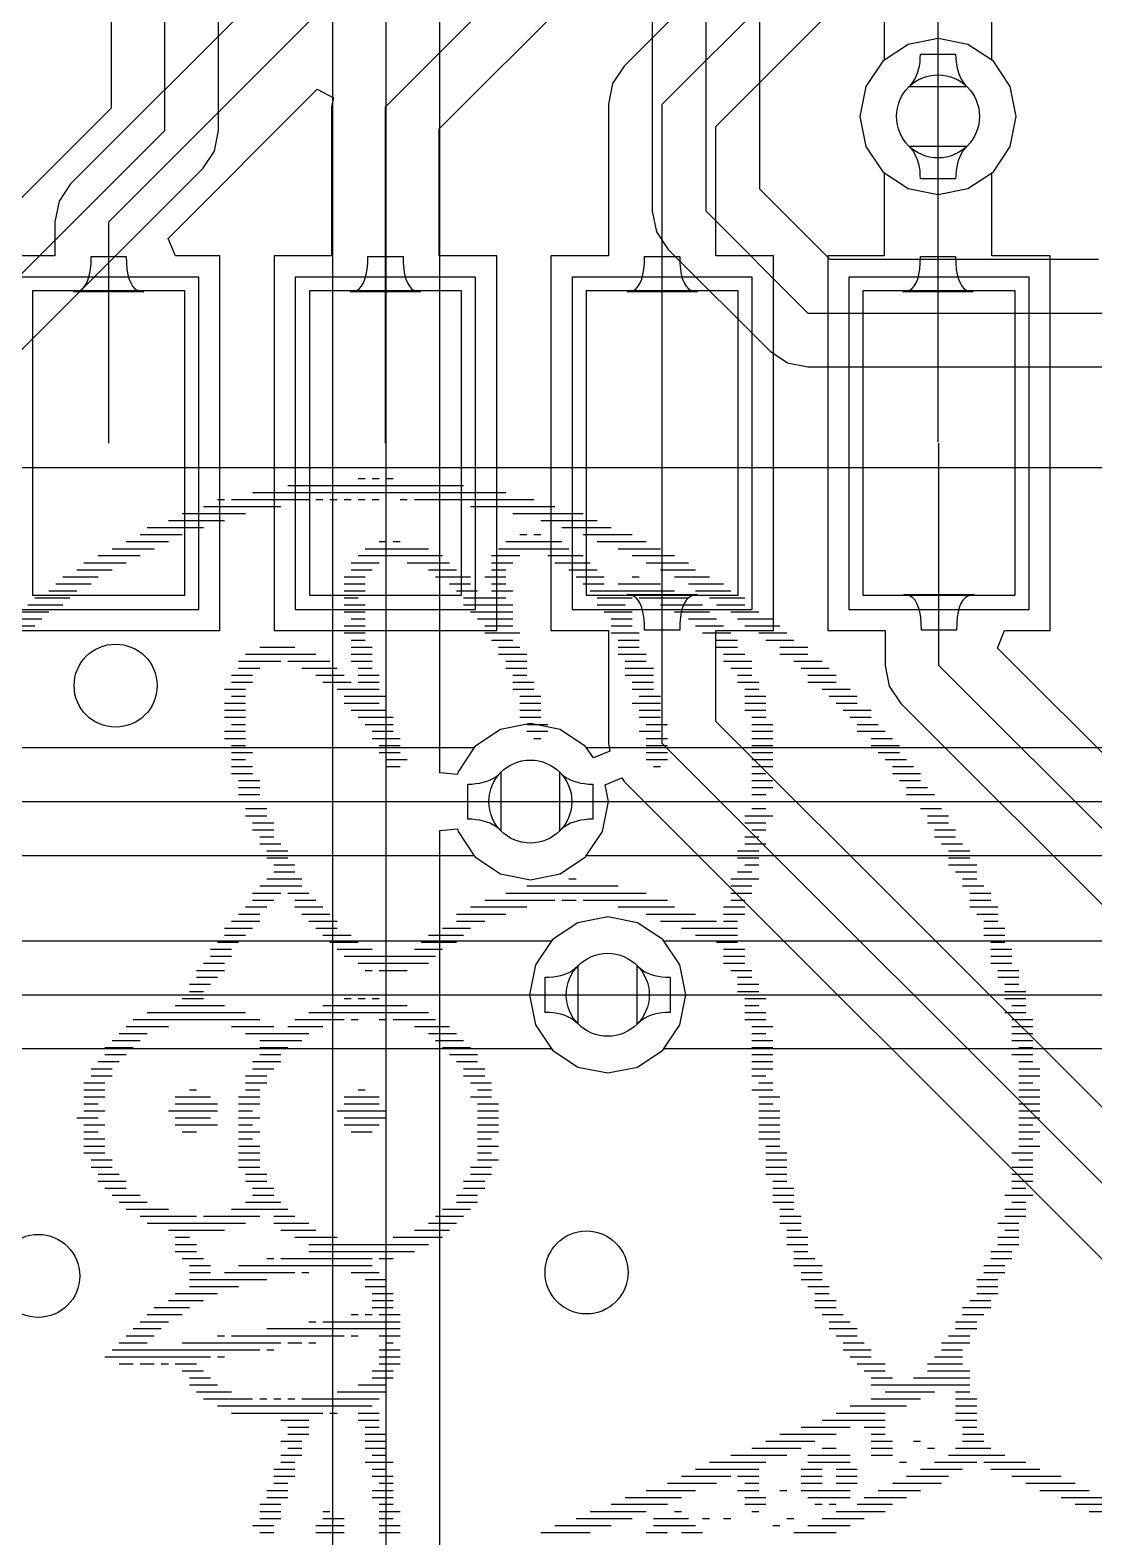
# Model space of a CAD drawing. Header units: millimetres. Extents: x 65.3 to 106.6, y 61.5 to 106.5.
# Drawn here: x 74.41 to 82.1, y 76.7 to 87.59 of the extents above; entities that cross this region are included whole.
import ezdxf

# ---------------------------------------------------------------- set-up
doc = ezdxf.new("R2010")
doc.units = ezdxf.units.MM
for name, color, linetype in [('BottomLayer', 5, 'Continuous'), ('BottomOverlay', 54, 'Continuous'), ('MultiLayer', 9, 'Continuous'), ('TopLayer', 1, 'Continuous'), ('TopOverlay', 2, 'Continuous'), ('TopPaste', 8, 'Continuous'), ('TopSolder', 216, 'Continuous')]:
    doc.layers.add(name, color=color, linetype=linetype)

# ---------------------------------------------------------------- blocks, each defined once
blk = doc.blocks.new('ESP_07_8')
at = {"layer": 'TopLayer'}
for p, q in [((-0.926, -4.502), (-0.926, -5.602)), ((1.274, -4.502), (-0.926, -4.502)), ((1.274, -5.602), (1.274, -4.502)), ((-0.926, -5.602), (1.274, -5.602)), ((-0.926, -6.502), (-0.926, -7.602)), ((1.274, -6.502), (-0.926, -6.502)), ((1.274, -7.602), (1.274, -6.502)), ((-0.926, -7.602), (1.274, -7.602)), ((-0.926, -8.502), (-0.926, -9.602)), ((1.274, -8.502), (-0.926, -8.502)), ((1.274, -9.602), (1.274, -8.502)), ((-0.926, -9.602), (1.274, -9.602)), ((-0.926, -10.502), (-0.926, -11.602)), ((1.274, -10.502), (-0.926, -10.502)), ((1.274, -11.602), (1.274, -10.502)), ((-0.926, -11.602), (1.274, -11.602))]:
    blk.add_line(p, q, dxfattribs=at)
at = {"layer": 'TopOverlay'}
blk.add_line((-0.003, 4.648), (-0.003, -16.552), dxfattribs=at)
at = {"layer": 'TopPaste'}
for p, q in [((-0.926, -4.502), (-0.926, -5.602)), ((1.274, -4.502), (-0.926, -4.502)), ((1.274, -5.602), (1.274, -4.502)), ((-0.926, -5.602), (1.274, -5.602)), ((-0.926, -6.502), (-0.926, -7.602)), ((1.274, -6.502), (-0.926, -6.502)), ((1.274, -7.602), (1.274, -6.502)), ((-0.926, -7.602), (1.274, -7.602)), ((-0.926, -8.502), (-0.926, -9.602)), ((1.274, -8.502), (-0.926, -8.502)), ((1.274, -9.602), (1.274, -8.502)), ((-0.926, -9.602), (1.274, -9.602)), ((-0.926, -10.502), (-0.926, -11.602)), ((1.274, -10.502), (-0.926, -10.502)), ((1.274, -11.602), (1.274, -10.502)), ((-0.926, -11.602), (1.274, -11.602))]:
    blk.add_line(p, q, dxfattribs=at)
at = {"layer": 'TopSolder'}
for p, q in [((-1.028, -4.4), (-1.028, -5.703)), ((1.375, -5.703), (1.375, -4.4)), ((-1.028, -5.703), (1.375, -5.703)), ((-1.028, -6.4), (-1.028, -7.703)), ((1.375, -6.4), (-1.028, -6.4)), ((1.375, -7.703), (1.375, -6.4)), ((-1.028, -7.703), (1.375, -7.703)), ((-1.028, -8.4), (-1.028, -9.703)), ((1.375, -8.4), (-1.028, -8.4)), ((1.375, -9.703), (1.375, -8.4)), ((-1.028, -9.703), (1.375, -9.703)), ((-1.028, -10.4), (-1.028, -11.703)), ((1.375, -10.4), (-1.028, -10.4)), ((1.375, -11.703), (1.375, -10.4)), ((-1.028, -11.703), (1.375, -11.703))]:
    blk.add_line(p, q, dxfattribs=at)

msp = doc.modelspace()

# ---------------------------------------------------------------- linework, layer by layer
at = {"layer": 'BottomLayer'}
for p, q in [((75.387, 86.868), (75.387, 96.164)), ((79.299, 86.284), (79.299, 96.063)), ((79.687, 86.445), (79.687, 96.063)), ((78.91, 95.902), (78.91, 86.284)), ((74.999, 95.747), (74.999, 87.029)), ((75.776, 86.868), (75.776, 95.747)), ((76.599, 92.431), (76.599, 72.579)), ((76.987, 72.161), (76.987, 92.431)), ((80.587, 92.405), (80.587, 87.387)), ((80.975, 86.97), (80.975, 92.405)), ((77.376, 82.225), (77.376, 92.27)), ((81.364, 87.387), (81.364, 92.244)), ((80.576, 87.369), (80.453, 87.186)), ((80.584, 87.375), (80.576, 87.369)), ((80.586, 87.382), (80.584, 87.375)), ((80.587, 87.387), (80.586, 87.382)), ((80.841, 87.334), (80.845, 87.362)), ((80.845, 87.362), (80.847, 87.391)), ((80.847, 87.391), (80.848, 87.421)), ((80.848, 87.421), (81.102, 87.421)), ((81.102, 87.421), (81.103, 87.391)), ((81.103, 87.391), (81.106, 87.362)), ((81.106, 87.362), (81.11, 87.334)), ((81.364, 87.382), (81.364, 87.387)), ((81.366, 87.375), (81.364, 87.382)), ((81.375, 87.369), (81.366, 87.375)), ((81.497, 87.186), (81.375, 87.369)), ((80.808, 87.239), (80.818, 87.261)), ((80.818, 87.261), (80.827, 87.284)), ((80.827, 87.284), (80.835, 87.308)), ((80.835, 87.308), (80.841, 87.334)), ((81.11, 87.334), (81.115, 87.308)), ((81.115, 87.308), (81.123, 87.284)), ((81.123, 87.284), (81.132, 87.261)), ((81.132, 87.261), (81.143, 87.239)), ((80.453, 87.186), (80.41, 86.97)), ((80.765, 87.184), (80.781, 87.201)), ((81.185, 87.184), (80.765, 87.184)), ((80.781, 87.201), (80.795, 87.219)), ((80.795, 87.219), (80.808, 87.239)), ((81.143, 87.239), (81.155, 87.219)), ((81.155, 87.219), (81.169, 87.201)), ((81.169, 87.201), (81.185, 87.184)), ((81.54, 86.97), (81.497, 87.186)), ((74.999, 87.029), (72.674, 84.704)), ((80.41, 86.97), (80.453, 86.753)), ((81.497, 86.753), (81.54, 86.97)), ((72.949, 84.43), (75.387, 86.868)), ((75.746, 86.719), (75.776, 86.868)), ((75.662, 86.593), (75.746, 86.719)), ((80.453, 86.753), (80.576, 86.57)), ((81.375, 86.57), (81.497, 86.753)), ((73.337, 84.269), (75.662, 86.593)), ((80.576, 86.57), (80.759, 86.448)), ((81.191, 86.448), (81.375, 86.57)), ((80.196, 85.936), (79.687, 86.445)), ((80.759, 86.448), (80.975, 86.405)), ((80.975, 86.405), (81.191, 86.448)), ((78.91, 86.284), (78.94, 86.135)), ((79.299, 86.284), (80.035, 85.547)), ((78.94, 86.135), (79.024, 86.009)), ((79.024, 86.009), (79.761, 85.273)), ((82.135, 85.936), (80.196, 85.936)), ((80.035, 85.547), (82.296, 85.547)), ((79.761, 85.273), (79.887, 85.188)), ((79.887, 85.188), (80.035, 85.159)), ((80.035, 85.159), (82.296, 85.159)), ((78.029, 82.581), (77.813, 82.538)), ((78.245, 82.538), (78.029, 82.581)), ((77.813, 82.538), (77.629, 82.416)), ((78.428, 82.416), (78.245, 82.538)), ((77.629, 82.416), (77.507, 82.233)), ((78.434, 82.407), (78.428, 82.416)), ((78.441, 82.406), (78.434, 82.407)), ((78.446, 82.405), (78.441, 82.406)), ((82.541, 82.405), (78.446, 82.405)), ((77.503, 82.212), (77.376, 82.225)), ((77.507, 82.233), (77.503, 82.212)), ((78.243, 81.807), (78.243, 82.227)), ((78.243, 82.227), (78.26, 82.211)), ((78.26, 82.211), (78.279, 82.197)), ((78.279, 82.197), (78.299, 82.184)), ((78.299, 82.184), (78.32, 82.173)), ((78.32, 82.173), (78.343, 82.164)), ((78.343, 82.164), (78.368, 82.157)), ((78.368, 82.157), (78.394, 82.151)), ((78.394, 82.151), (78.421, 82.147)), ((78.421, 82.147), (78.45, 82.144)), ((78.45, 82.144), (78.481, 82.144)), ((78.481, 82.144), (78.481, 81.89)), ((78.029, 82.017), (82.702, 82.017)), ((77.376, 81.808), (77.503, 81.821)), ((77.376, 72.579), (77.376, 81.808)), ((77.503, 81.821), (77.507, 81.8)), ((77.507, 81.8), (77.629, 81.617)), ((78.26, 81.822), (78.243, 81.807)), ((78.279, 81.836), (78.26, 81.822)), ((78.299, 81.849), (78.279, 81.836)), ((78.32, 81.86), (78.299, 81.849)), ((78.343, 81.869), (78.32, 81.86)), ((78.368, 81.876), (78.343, 81.869)), ((78.394, 81.882), (78.368, 81.876)), ((78.421, 81.886), (78.394, 81.882)), ((78.45, 81.889), (78.421, 81.886)), ((78.481, 81.89), (78.45, 81.889)), ((77.629, 81.617), (77.813, 81.495)), ((78.245, 81.495), (78.428, 81.617)), ((78.428, 81.617), (78.434, 81.626)), ((78.434, 81.626), (78.441, 81.627)), ((78.441, 81.627), (78.446, 81.628)), ((78.446, 81.628), (82.702, 81.628)), ((77.813, 81.495), (78.029, 81.452)), ((78.029, 81.452), (78.245, 81.495)), ((78.588, 81.184), (78.371, 81.141)), ((78.804, 81.141), (78.588, 81.184)), ((78.371, 81.141), (78.188, 81.019)), ((78.987, 81.019), (78.804, 81.141)), ((78.188, 81.019), (78.066, 80.836)), ((78.993, 81.01), (78.987, 81.019)), ((79, 81.009), (78.993, 81.01)), ((79.005, 81.008), (79, 81.009)), ((84.777, 81.008), (79.005, 81.008)), ((78.066, 80.836), (78.023, 80.62)), ((78.802, 80.41), (78.802, 80.83)), ((78.802, 80.83), (78.819, 80.814)), ((78.819, 80.814), (78.837, 80.8)), ((78.837, 80.8), (78.857, 80.787)), ((78.857, 80.787), (78.879, 80.776)), ((78.879, 80.776), (78.902, 80.767)), ((78.902, 80.767), (78.926, 80.76)), ((78.926, 80.76), (78.952, 80.754)), ((78.952, 80.754), (78.98, 80.75)), ((78.98, 80.75), (79.009, 80.747)), ((79.009, 80.747), (79.039, 80.747)), ((79.039, 80.747), (79.039, 80.493)), ((78.023, 80.62), (78.066, 80.403)), ((78.588, 80.62), (84.938, 80.62)), ((79.039, 80.493), (79.009, 80.492)), ((78.066, 80.403), (78.188, 80.22)), ((78.819, 80.425), (78.802, 80.41)), ((78.837, 80.439), (78.819, 80.425)), ((78.857, 80.452), (78.837, 80.439)), ((78.879, 80.463), (78.857, 80.452)), ((78.902, 80.472), (78.879, 80.463)), ((78.926, 80.479), (78.902, 80.472)), ((78.952, 80.485), (78.926, 80.479)), ((78.98, 80.489), (78.952, 80.485)), ((79.009, 80.492), (78.98, 80.489)), ((78.188, 80.22), (78.371, 80.098)), ((78.804, 80.098), (78.987, 80.22)), ((78.987, 80.22), (78.993, 80.229)), ((78.993, 80.229), (79, 80.23)), ((79, 80.23), (79.005, 80.231)), ((79.005, 80.231), (84.938, 80.231)), ((78.371, 80.098), (78.588, 80.055)), ((78.588, 80.055), (78.804, 80.098))]:
    msp.add_line(p, q, dxfattribs=at)
for centre in [(80.975, 86.97), (75.032, 82.855), (78.029, 82.017), (78.588, 80.62), (74.473, 78.588), (78.435, 78.613)]:
    msp.add_circle(centre, 0.3, dxfattribs=at)
at = {"layer": 'BottomOverlay'}
for p, q in [((76.784, 84.353), (76.835, 84.353)), ((76.886, 84.353), (76.937, 84.353)), ((76.987, 84.353), (77.038, 84.353)), ((75.768, 84.201), (75.819, 84.201)), ((75.87, 84.201), (76.429, 84.201)), ((76.022, 84.252), (77.851, 84.252)), ((76.276, 84.303), (77.546, 84.303)), ((76.479, 84.201), (76.53, 84.201)), ((76.581, 84.201), (76.632, 84.201)), ((76.683, 84.201), (76.733, 84.201)), ((76.784, 84.201), (76.835, 84.201)), ((76.886, 84.201), (76.937, 84.201)), ((77.089, 84.201), (77.14, 84.201)), ((77.191, 84.201), (78.054, 84.201)), ((75.514, 84.099), (75.971, 84.099)), ((75.667, 84.15), (76.225, 84.15)), ((77.597, 84.15), (78.207, 84.15)), ((77.902, 84.099), (78.41, 84.099)), ((75.26, 83.998), (75.667, 83.998)), ((75.413, 84.049), (75.819, 84.049)), ((78.105, 84.049), (78.511, 84.049)), ((78.257, 83.998), (78.613, 83.998)), ((75.108, 83.896), (75.413, 83.896)), ((75.209, 83.947), (75.514, 83.947)), ((76.937, 83.896), (76.987, 83.896)), ((77.038, 83.896), (77.089, 83.896)), ((77.851, 83.896), (78.257, 83.896)), ((77.953, 83.947), (78.003, 83.947)), ((78.054, 83.947), (78.105, 83.947)), ((78.41, 83.947), (78.765, 83.947)), ((78.511, 83.896), (78.867, 83.896)), ((74.905, 83.795), (75.209, 83.795)), ((75.006, 83.845), (75.311, 83.845)), ((76.784, 83.795), (77.394, 83.795)), ((76.835, 83.845), (77.292, 83.845)), ((77.749, 83.795), (77.953, 83.795)), ((77.8, 83.845), (78.308, 83.845)), ((78.156, 83.795), (78.41, 83.795)), ((78.664, 83.845), (78.969, 83.845)), ((78.765, 83.795), (79.07, 83.795)), ((74.752, 83.693), (75.006, 83.693)), ((74.803, 83.744), (75.108, 83.744)), ((76.733, 83.744), (76.937, 83.744)), ((76.733, 83.693), (76.886, 83.693)), ((77.14, 83.744), (77.445, 83.744)), ((77.292, 83.693), (77.495, 83.693)), ((77.749, 83.744), (77.902, 83.744)), ((77.749, 83.693), (77.851, 83.693)), ((78.207, 83.744), (78.461, 83.744)), ((78.308, 83.693), (78.511, 83.693)), ((78.867, 83.744), (79.172, 83.744)), ((78.969, 83.693), (79.223, 83.693)), ((74.6, 83.591), (74.854, 83.591)), ((74.651, 83.642), (74.905, 83.642)), ((76.683, 83.642), (76.835, 83.642)), ((76.683, 83.591), (76.835, 83.591)), ((77.343, 83.642), (77.597, 83.642)), ((77.445, 83.591), (77.597, 83.591)), ((77.699, 83.642), (77.851, 83.642)), ((77.749, 83.591), (77.851, 83.591)), ((78.359, 83.642), (78.562, 83.642)), ((78.41, 83.591), (78.562, 83.591)), ((78.664, 83.591), (78.969, 83.591)), ((78.765, 83.642), (78.816, 83.642)), ((79.07, 83.642), (79.324, 83.642)), ((79.172, 83.591), (79.426, 83.591)), ((74.397, 83.439), (74.651, 83.439)), ((74.447, 83.49), (74.701, 83.49)), ((74.549, 83.541), (74.752, 83.541)), ((76.683, 83.541), (76.835, 83.541)), ((76.683, 83.49), (76.784, 83.49)), ((76.683, 83.439), (76.835, 83.439)), ((77.495, 83.541), (77.648, 83.541)), ((77.546, 83.49), (77.851, 83.49)), ((77.546, 83.439), (77.902, 83.439)), ((77.749, 83.541), (77.902, 83.541)), ((78.461, 83.541), (79.07, 83.541)), ((78.511, 83.49), (78.765, 83.49)), ((78.511, 83.439), (78.715, 83.439)), ((78.816, 83.49), (79.172, 83.49)), ((78.969, 83.439), (79.273, 83.439)), ((79.223, 83.541), (79.477, 83.541)), ((79.324, 83.49), (79.578, 83.49)), ((79.375, 83.439), (79.578, 83.439)), ((74.295, 83.337), (74.498, 83.337)), ((74.346, 83.388), (74.549, 83.388)), ((76.683, 83.388), (76.835, 83.388)), ((76.733, 83.337), (76.835, 83.337)), ((77.597, 83.388), (77.902, 83.388)), ((77.648, 83.337), (77.902, 83.337)), ((78.562, 83.388), (78.765, 83.388)), ((78.613, 83.337), (78.765, 83.337)), ((79.07, 83.388), (79.324, 83.388)), ((79.172, 83.337), (79.375, 83.337)), ((79.477, 83.388), (79.68, 83.388)), ((79.527, 83.337), (79.781, 83.337)), ((74.244, 83.287), (74.447, 83.287)), ((76.683, 83.287), (76.835, 83.287)), ((76.683, 83.236), (76.835, 83.236)), ((77.699, 83.287), (77.902, 83.287)), ((77.699, 83.236), (77.953, 83.236)), ((78.613, 83.287), (78.765, 83.287)), ((78.613, 83.236), (78.816, 83.236)), ((79.223, 83.287), (79.426, 83.287)), ((79.273, 83.236), (79.477, 83.236)), ((79.578, 83.287), (79.832, 83.287)), ((79.68, 83.236), (79.883, 83.236)), ((76.073, 83.134), (76.327, 83.134)), ((76.733, 83.185), (76.835, 83.185)), ((76.733, 83.134), (76.886, 83.134)), ((77.749, 83.185), (77.902, 83.185)), ((77.8, 83.134), (77.953, 83.134)), ((78.664, 83.185), (78.816, 83.185)), ((78.664, 83.134), (78.816, 83.134)), ((79.375, 83.185), (79.527, 83.185)), ((79.375, 83.134), (79.527, 83.134)), ((79.731, 83.185), (79.934, 83.185)), ((79.832, 83.134), (80.035, 83.134)), ((75.921, 83.033), (76.225, 83.033)), ((75.971, 83.083), (76.479, 83.083)), ((76.276, 83.033), (76.581, 83.033)), ((76.733, 83.083), (76.886, 83.083)), ((76.733, 83.033), (76.886, 83.033)), ((77.8, 83.083), (78.003, 83.083)), ((77.851, 83.033), (78.003, 83.033)), ((78.664, 83.083), (78.867, 83.083)), ((78.715, 83.033), (78.867, 83.033)), ((79.426, 83.083), (79.578, 83.083)), ((79.426, 83.033), (79.629, 83.033)), ((79.832, 83.083), (80.035, 83.083)), ((79.934, 83.033), (80.137, 83.033)), ((75.87, 82.931), (76.022, 82.931)), ((75.921, 82.982), (76.073, 82.982)), ((76.378, 82.982), (76.632, 82.982)), ((76.479, 82.931), (76.683, 82.931)), ((76.784, 82.982), (76.886, 82.982)), ((76.784, 82.931), (76.937, 82.931)), ((77.851, 82.982), (78.003, 82.982)), ((77.902, 82.931), (78.003, 82.931)), ((78.715, 82.982), (78.918, 82.982)), ((78.715, 82.931), (78.918, 82.931)), ((79.477, 82.982), (79.629, 82.982)), ((79.527, 82.931), (79.629, 82.931)), ((79.985, 82.982), (80.188, 82.982)), ((80.035, 82.931), (80.239, 82.931)), ((75.819, 82.829), (75.971, 82.829)), ((75.87, 82.88), (76.022, 82.88)), ((76.53, 82.88), (76.733, 82.88)), ((76.632, 82.829), (76.937, 82.829)), ((76.784, 82.88), (76.937, 82.88)), ((77.902, 82.88), (78.054, 82.88)), ((77.902, 82.829), (78.054, 82.829)), ((78.765, 82.88), (78.918, 82.88)), ((78.765, 82.829), (78.918, 82.829)), ((79.527, 82.88), (79.68, 82.88)), ((79.578, 82.829), (79.68, 82.829)), ((80.035, 82.88), (80.239, 82.88)), ((80.137, 82.829), (80.34, 82.829)), ((75.819, 82.728), (75.971, 82.728)), ((75.819, 82.677), (75.971, 82.677)), ((75.87, 82.779), (75.971, 82.779)), ((76.683, 82.779), (76.987, 82.779)), ((76.683, 82.728), (76.937, 82.728)), ((76.733, 82.677), (76.987, 82.677)), ((77.953, 82.779), (78.105, 82.779)), ((77.953, 82.728), (78.105, 82.728)), ((77.953, 82.677), (78.105, 82.677)), ((78.765, 82.728), (78.969, 82.728)), ((78.816, 82.779), (78.969, 82.779)), ((78.816, 82.677), (78.969, 82.677)), ((79.578, 82.779), (79.731, 82.779)), ((79.578, 82.728), (79.731, 82.728)), ((79.578, 82.677), (79.731, 82.677)), ((80.188, 82.779), (80.391, 82.779)), ((80.239, 82.728), (80.391, 82.728)), ((80.289, 82.677), (80.493, 82.677)), ((75.819, 82.626), (75.971, 82.626)), ((75.87, 82.575), (75.971, 82.575)), ((76.784, 82.626), (77.038, 82.626)), ((76.835, 82.575), (77.038, 82.575)), ((77.953, 82.626), (78.105, 82.626)), ((78.003, 82.575), (78.156, 82.575)), ((78.816, 82.626), (78.969, 82.626)), ((78.867, 82.575), (79.019, 82.575)), ((79.629, 82.626), (79.731, 82.626)), ((79.629, 82.575), (79.781, 82.575)), ((80.34, 82.626), (80.493, 82.626)), ((80.391, 82.575), (80.543, 82.575)), ((75.819, 82.525), (75.971, 82.525)), ((75.819, 82.474), (75.971, 82.474)), ((76.886, 82.525), (77.038, 82.525)), ((76.886, 82.474), (77.089, 82.474)), ((78.003, 82.525), (78.156, 82.525)), ((78.054, 82.474), (78.105, 82.474)), ((78.816, 82.525), (78.969, 82.525)), ((78.867, 82.474), (79.019, 82.474)), ((79.629, 82.525), (79.781, 82.525)), ((79.629, 82.474), (79.781, 82.474)), ((80.391, 82.525), (80.594, 82.525)), ((80.493, 82.474), (80.645, 82.474)), ((75.87, 82.423), (75.971, 82.423)), ((75.87, 82.372), (76.022, 82.372)), ((76.937, 82.423), (77.089, 82.423)), ((76.937, 82.372), (77.089, 82.372)), ((78.867, 82.423), (79.019, 82.423)), ((78.867, 82.372), (79.019, 82.372)), ((79.629, 82.423), (79.781, 82.423)), ((79.629, 82.372), (79.781, 82.372)), ((80.493, 82.423), (80.696, 82.423)), ((80.543, 82.372), (80.696, 82.372)), ((75.87, 82.321), (75.971, 82.321)), ((75.87, 82.271), (76.022, 82.271)), ((76.987, 82.321), (77.14, 82.321)), ((76.987, 82.271), (77.089, 82.271)), ((78.867, 82.321), (79.019, 82.321)), ((78.918, 82.271), (78.969, 82.271)), ((79.629, 82.321), (79.781, 82.321)), ((79.629, 82.271), (79.781, 82.271)), ((80.594, 82.321), (80.747, 82.321)), ((80.645, 82.271), (80.797, 82.271)), ((75.87, 82.22), (76.022, 82.22)), ((75.921, 82.169), (76.073, 82.169)), ((79.629, 82.22), (79.731, 82.22)), ((79.629, 82.169), (79.781, 82.169)), ((80.645, 82.22), (80.848, 82.22)), ((80.696, 82.169), (80.848, 82.169)), ((75.921, 82.118), (76.073, 82.118)), ((75.921, 82.067), (76.073, 82.067)), ((79.629, 82.118), (79.781, 82.118)), ((79.629, 82.067), (79.731, 82.067)), ((80.747, 82.118), (80.899, 82.118)), ((80.747, 82.067), (80.95, 82.067)), ((75.971, 82.017), (76.073, 82.017)), ((75.971, 81.966), (76.124, 81.966)), ((75.971, 81.915), (76.124, 81.915)), ((79.578, 81.915), (79.781, 81.915)), ((79.629, 82.017), (79.781, 82.017)), ((79.629, 81.966), (79.731, 81.966)), ((80.797, 82.017), (80.95, 82.017)), ((80.848, 81.966), (81.001, 81.966)), ((80.899, 81.915), (81.051, 81.915)), ((76.022, 81.864), (76.175, 81.864)), ((76.022, 81.813), (76.175, 81.813)), ((79.578, 81.864), (79.731, 81.864)), ((79.629, 81.813), (79.731, 81.813)), ((80.899, 81.864), (81.051, 81.864)), ((80.95, 81.813), (81.102, 81.813)), ((76.073, 81.763), (76.175, 81.763)), ((76.073, 81.712), (76.225, 81.712)), ((79.578, 81.763), (79.68, 81.763)), ((79.578, 81.712), (79.731, 81.712)), ((80.95, 81.763), (81.102, 81.763)), ((81.001, 81.712), (81.153, 81.712)), ((76.124, 81.661), (76.276, 81.661)), ((76.124, 81.61), (76.276, 81.61)), ((79.527, 81.661), (79.68, 81.661)), ((79.527, 81.61), (79.68, 81.61)), ((81.051, 81.661), (81.204, 81.661)), ((81.051, 81.61), (81.204, 81.61)), ((76.175, 81.559), (76.327, 81.559)), ((76.175, 81.509), (76.327, 81.509)), ((79.527, 81.509), (79.629, 81.509)), ((79.578, 81.559), (79.68, 81.559)), ((81.051, 81.559), (81.255, 81.559)), ((81.102, 81.509), (81.255, 81.509)), ((76.073, 81.407), (76.378, 81.407)), ((76.124, 81.458), (76.378, 81.458)), ((78.003, 81.407), (78.664, 81.407)), ((78.308, 81.458), (78.359, 81.458)), ((79.477, 81.458), (79.68, 81.458)), ((79.477, 81.407), (79.629, 81.407)), ((81.153, 81.458), (81.255, 81.458)), ((81.153, 81.407), (81.305, 81.407)), ((75.971, 81.255), (76.124, 81.255)), ((76.022, 81.356), (76.225, 81.356)), ((76.022, 81.305), (76.175, 81.305)), ((76.276, 81.356), (76.429, 81.356)), ((76.327, 81.305), (76.479, 81.305)), ((76.327, 81.255), (76.53, 81.255)), ((77.597, 81.255), (78.003, 81.255)), ((77.699, 81.305), (78.207, 81.305)), ((77.851, 81.356), (78.867, 81.356)), ((78.257, 81.305), (78.359, 81.305)), ((78.41, 81.305), (79.019, 81.305)), ((78.664, 81.255), (79.07, 81.255)), ((79.426, 81.255), (79.578, 81.255)), ((79.477, 81.356), (79.629, 81.356)), ((79.477, 81.305), (79.578, 81.305)), ((81.204, 81.356), (81.356, 81.356)), ((81.204, 81.305), (81.356, 81.305)), ((81.204, 81.255), (81.407, 81.255)), ((75.87, 81.153), (76.073, 81.153)), ((75.921, 81.204), (76.073, 81.204)), ((76.378, 81.204), (76.581, 81.204)), ((76.429, 81.153), (76.632, 81.153)), ((77.495, 81.204), (77.851, 81.204)), ((77.495, 81.153), (77.699, 81.153)), ((78.867, 81.204), (79.223, 81.204)), ((78.969, 81.153), (79.375, 81.153)), ((79.426, 81.204), (79.578, 81.204)), ((79.426, 81.153), (79.527, 81.153)), ((81.255, 81.204), (81.407, 81.204)), ((81.305, 81.153), (81.407, 81.153)), ((75.819, 81.102), (76.022, 81.102)), ((75.819, 81.051), (75.971, 81.051)), ((76.479, 81.102), (76.632, 81.102)), ((76.53, 81.051), (76.733, 81.051)), ((77.292, 81.051), (77.546, 81.051)), ((77.394, 81.102), (77.597, 81.102)), ((79.121, 81.102), (79.527, 81.102)), ((79.223, 81.051), (79.527, 81.051)), ((81.305, 81.102), (81.458, 81.102)), ((81.305, 81.051), (81.458, 81.051)), ((75.717, 80.95), (75.87, 80.95)), ((75.768, 81.001), (75.921, 81.001)), ((76.581, 81.001), (76.784, 81.001)), ((76.632, 80.95), (76.886, 80.95)), ((77.191, 80.95), (77.394, 80.95)), ((77.241, 81.001), (77.495, 81.001)), ((79.375, 81.001), (79.527, 81.001)), ((79.426, 80.95), (79.578, 80.95)), ((81.356, 81.001), (81.458, 81.001)), ((81.356, 80.95), (81.509, 80.95)), ((75.667, 80.848), (75.819, 80.848)), ((75.717, 80.899), (75.87, 80.899)), ((76.683, 80.899), (77.343, 80.899)), ((76.784, 80.848), (77.292, 80.848)), ((79.426, 80.899), (79.578, 80.899)), ((79.426, 80.848), (79.578, 80.848)), ((81.356, 80.899), (81.509, 80.899)), ((81.356, 80.848), (81.509, 80.848)), ((75.616, 80.797), (75.819, 80.797)), ((75.616, 80.747), (75.768, 80.747)), ((76.835, 80.797), (76.886, 80.797)), ((76.937, 80.797), (77.14, 80.797)), ((79.477, 80.797), (79.629, 80.797)), ((79.527, 80.747), (79.629, 80.747)), ((81.407, 80.797), (81.559, 80.797)), ((81.407, 80.747), (81.559, 80.747)), ((75.565, 80.696), (75.717, 80.696)), ((75.565, 80.645), (75.667, 80.645)), ((79.527, 80.696), (79.68, 80.696)), ((79.527, 80.645), (79.68, 80.645)), ((81.458, 80.696), (81.559, 80.696)), ((81.458, 80.645), (81.61, 80.645)), ((75.26, 80.493), (75.971, 80.493)), ((75.463, 80.543), (75.819, 80.543)), ((75.514, 80.594), (75.667, 80.594)), ((76.429, 80.493), (77.292, 80.493)), ((76.53, 80.543), (77.14, 80.543)), ((76.683, 80.594), (76.733, 80.594)), ((76.784, 80.594), (76.835, 80.594)), ((76.886, 80.594), (76.937, 80.594)), ((79.578, 80.594), (79.731, 80.594)), ((79.578, 80.543), (79.68, 80.543)), ((79.578, 80.493), (79.731, 80.493)), ((81.458, 80.594), (81.61, 80.594)), ((81.458, 80.493), (81.61, 80.493)), ((81.509, 80.543), (81.61, 80.543)), ((75.108, 80.391), (75.413, 80.391)), ((75.159, 80.442), (76.073, 80.442)), ((75.87, 80.391), (76.175, 80.391)), ((76.276, 80.391), (76.53, 80.391)), ((76.327, 80.442), (76.683, 80.442)), ((76.733, 80.442), (76.784, 80.442)), ((76.937, 80.442), (76.987, 80.442)), ((77.038, 80.442), (77.343, 80.442)), ((77.191, 80.391), (77.445, 80.391)), ((79.578, 80.442), (79.731, 80.442)), ((79.629, 80.391), (79.781, 80.391)), ((81.509, 80.442), (81.661, 80.442)), ((81.509, 80.391), (81.661, 80.391)), ((75.006, 80.289), (75.209, 80.289)), ((75.057, 80.34), (75.26, 80.34)), ((75.971, 80.34), (76.429, 80.34)), ((76.073, 80.289), (76.378, 80.289)), ((77.292, 80.34), (77.495, 80.34)), ((77.343, 80.289), (77.546, 80.289)), ((79.629, 80.34), (79.731, 80.34)), ((79.629, 80.289), (79.781, 80.289)), ((81.509, 80.34), (81.661, 80.34)), ((81.509, 80.289), (81.661, 80.289)), ((74.955, 80.239), (75.159, 80.239)), ((74.955, 80.188), (75.108, 80.188)), ((76.073, 80.239), (76.276, 80.239)), ((76.073, 80.188), (76.225, 80.188)), ((77.394, 80.239), (77.597, 80.239)), ((77.445, 80.188), (77.648, 80.188)), ((79.629, 80.239), (79.781, 80.239)), ((79.629, 80.188), (79.781, 80.188)), ((81.509, 80.188), (81.661, 80.188)), ((81.559, 80.239), (81.661, 80.239)), ((74.854, 80.086), (75.006, 80.086)), ((74.905, 80.137), (75.057, 80.137)), ((76.022, 80.137), (76.225, 80.137)), ((76.022, 80.086), (76.175, 80.086)), ((77.495, 80.137), (77.648, 80.137)), ((77.546, 80.086), (77.699, 80.086)), ((79.629, 80.137), (79.781, 80.137)), ((79.629, 80.086), (79.781, 80.086)), ((81.559, 80.137), (81.661, 80.137)), ((81.559, 80.086), (81.712, 80.086)), ((74.803, 79.985), (74.955, 79.985)), ((74.854, 80.035), (75.006, 80.035)), ((75.971, 80.035), (76.124, 80.035)), ((75.971, 79.985), (76.124, 79.985)), ((77.546, 80.035), (77.699, 80.035)), ((77.597, 79.985), (77.749, 79.985)), ((79.629, 80.035), (79.731, 80.035)), ((79.68, 79.985), (79.781, 79.985)), ((81.559, 80.035), (81.712, 80.035)), ((81.559, 79.985), (81.661, 79.985)), ((74.803, 79.934), (74.955, 79.934)), ((74.803, 79.883), (74.955, 79.883)), ((75.463, 79.883), (75.717, 79.883)), ((75.565, 79.934), (75.616, 79.934)), ((75.921, 79.883), (76.073, 79.883)), ((75.971, 79.934), (76.073, 79.934)), ((76.683, 79.883), (76.937, 79.883)), ((76.784, 79.934), (76.835, 79.934)), ((77.597, 79.883), (77.749, 79.883)), ((77.648, 79.934), (77.749, 79.934)), ((79.629, 79.934), (79.781, 79.934)), ((79.68, 79.883), (79.832, 79.883)), ((81.559, 79.934), (81.712, 79.934)), ((81.559, 79.883), (81.712, 79.883)), ((74.752, 79.731), (74.905, 79.731)), ((74.803, 79.832), (74.905, 79.832)), ((74.803, 79.781), (74.955, 79.781)), ((75.413, 79.781), (75.768, 79.781)), ((75.463, 79.832), (75.768, 79.832)), ((75.463, 79.731), (75.717, 79.731)), ((75.921, 79.832), (76.073, 79.832)), ((75.921, 79.781), (76.022, 79.781)), ((75.921, 79.731), (76.073, 79.731)), ((76.632, 79.781), (76.987, 79.781)), ((76.683, 79.832), (76.937, 79.832)), ((76.683, 79.731), (76.987, 79.731)), ((77.648, 79.832), (77.8, 79.832)), ((77.648, 79.781), (77.8, 79.781)), ((77.648, 79.731), (77.8, 79.731)), ((79.68, 79.832), (79.781, 79.832)), ((79.68, 79.781), (79.832, 79.781)), ((79.68, 79.731), (79.832, 79.731)), ((81.559, 79.832), (81.712, 79.832)), ((81.559, 79.781), (81.712, 79.781)), ((81.559, 79.731), (81.712, 79.731)), ((74.803, 79.68), (74.955, 79.68)), ((74.803, 79.629), (74.905, 79.629)), ((75.463, 79.68), (75.768, 79.68)), ((75.514, 79.629), (75.616, 79.629)), ((75.921, 79.68), (76.022, 79.68)), ((75.921, 79.629), (76.073, 79.629)), ((76.683, 79.68), (76.937, 79.68)), ((76.733, 79.629), (76.886, 79.629)), ((77.648, 79.68), (77.8, 79.68)), ((77.648, 79.629), (77.8, 79.629)), ((79.68, 79.68), (79.832, 79.68)), ((79.68, 79.629), (79.832, 79.629)), ((81.559, 79.68), (81.661, 79.68)), ((81.559, 79.629), (81.712, 79.629)), ((74.803, 79.578), (74.955, 79.578)), ((74.803, 79.527), (74.955, 79.527)), ((75.921, 79.578), (76.022, 79.578)), ((75.921, 79.527), (76.073, 79.527)), ((77.648, 79.578), (77.749, 79.578)), ((77.648, 79.527), (77.8, 79.527)), ((79.68, 79.578), (79.832, 79.578)), ((79.731, 79.527), (79.832, 79.527)), ((81.559, 79.578), (81.661, 79.578)), ((81.559, 79.527), (81.712, 79.527)), ((74.803, 79.477), (74.955, 79.477)), ((74.854, 79.426), (75.006, 79.426)), ((75.921, 79.477), (76.073, 79.477)), ((75.921, 79.426), (76.073, 79.426)), ((77.648, 79.477), (77.749, 79.477)), ((77.648, 79.426), (77.8, 79.426)), ((79.731, 79.477), (79.883, 79.477)), ((79.731, 79.426), (79.883, 79.426)), ((81.509, 79.477), (81.661, 79.477)), ((81.559, 79.426), (81.661, 79.426)), ((74.854, 79.375), (75.006, 79.375)), ((74.905, 79.324), (75.057, 79.324)), ((75.921, 79.375), (76.073, 79.375)), ((75.971, 79.324), (76.124, 79.324)), ((77.597, 79.375), (77.749, 79.375)), ((77.597, 79.324), (77.749, 79.324)), ((79.731, 79.375), (79.883, 79.375)), ((79.731, 79.324), (79.883, 79.324)), ((81.509, 79.375), (81.661, 79.375)), ((81.509, 79.324), (81.661, 79.324)), ((74.905, 79.273), (75.108, 79.273)), ((74.955, 79.223), (75.108, 79.223)), ((75.971, 79.273), (76.124, 79.273)), ((76.022, 79.223), (76.175, 79.223)), ((77.546, 79.273), (77.699, 79.273)), ((77.546, 79.223), (77.699, 79.223)), ((79.781, 79.273), (79.883, 79.273)), ((79.781, 79.223), (79.934, 79.223)), ((81.509, 79.273), (81.661, 79.273)), ((81.509, 79.223), (81.61, 79.223)), ((75.006, 79.172), (75.209, 79.172)), ((75.057, 79.121), (75.26, 79.121)), ((75.971, 79.121), (76.225, 79.121)), ((76.022, 79.172), (76.175, 79.172)), ((77.495, 79.172), (77.648, 79.172)), ((77.495, 79.121), (77.648, 79.121)), ((79.781, 79.172), (79.934, 79.172)), ((79.781, 79.121), (79.934, 79.121)), ((81.458, 79.172), (81.661, 79.172)), ((81.509, 79.121), (81.61, 79.121)), ((75.108, 79.07), (75.413, 79.07)), ((75.209, 79.019), (75.616, 79.019)), ((75.26, 78.969), (75.971, 78.969)), ((75.667, 79.019), (76.073, 79.019)), ((75.87, 79.07), (76.276, 79.07)), ((76.175, 79.019), (76.327, 79.019)), ((76.175, 78.969), (76.429, 78.969)), ((77.292, 78.969), (77.495, 78.969)), ((77.343, 79.019), (77.546, 79.019)), ((77.394, 79.07), (77.597, 79.07)), ((79.832, 79.07), (79.934, 79.07)), ((79.832, 79.019), (79.985, 79.019)), ((79.832, 78.969), (79.985, 78.969)), ((81.407, 78.969), (81.559, 78.969)), ((81.458, 79.07), (81.61, 79.07)), ((81.458, 79.019), (81.61, 79.019)), ((75.413, 78.918), (75.819, 78.918)), ((75.463, 78.867), (75.565, 78.867)), ((76.225, 78.918), (76.479, 78.918)), ((76.327, 78.867), (76.632, 78.867)), ((77.038, 78.867), (77.394, 78.867)), ((77.191, 78.918), (77.445, 78.918)), ((79.883, 78.918), (79.985, 78.918)), ((79.883, 78.867), (80.035, 78.867)), ((81.407, 78.867), (81.559, 78.867)), ((81.458, 78.918), (81.559, 78.918)), ((75.463, 78.816), (75.616, 78.816)), ((75.463, 78.765), (75.616, 78.765)), ((76.429, 78.816), (77.292, 78.816)), ((76.429, 78.765), (77.191, 78.765)), ((79.883, 78.816), (80.035, 78.816)), ((79.934, 78.765), (80.035, 78.765)), ((81.356, 78.765), (81.509, 78.765)), ((81.407, 78.816), (81.559, 78.816)), ((75.514, 78.715), (75.667, 78.715)), ((75.565, 78.664), (75.717, 78.664)), ((75.921, 78.664), (76.886, 78.664)), ((76.124, 78.715), (76.175, 78.715)), ((76.225, 78.715), (76.886, 78.715)), ((76.937, 78.715), (77.038, 78.715)), ((79.934, 78.715), (80.086, 78.715)), ((79.934, 78.664), (80.137, 78.664)), ((81.305, 78.664), (81.458, 78.664)), ((81.356, 78.715), (81.509, 78.715)), ((75.565, 78.613), (75.717, 78.613)), ((75.565, 78.562), (76.124, 78.562)), ((75.819, 78.613), (76.327, 78.613)), ((76.378, 78.613), (76.429, 78.613)), ((76.733, 78.613), (76.937, 78.613)), ((76.835, 78.562), (76.987, 78.562)), ((79.985, 78.613), (80.137, 78.613)), ((79.985, 78.562), (80.137, 78.562)), ((81.255, 78.562), (81.407, 78.562)), ((81.305, 78.613), (81.458, 78.613)), ((75.463, 78.461), (75.768, 78.461)), ((75.565, 78.511), (75.921, 78.511)), ((76.835, 78.511), (76.987, 78.511)), ((76.886, 78.461), (77.038, 78.461)), ((80.035, 78.511), (80.188, 78.511)), ((80.086, 78.461), (80.188, 78.461)), ((81.255, 78.511), (81.407, 78.511)), ((81.255, 78.461), (81.407, 78.461)), ((75.311, 78.359), (75.565, 78.359)), ((75.413, 78.41), (75.667, 78.41)), ((76.886, 78.41), (77.038, 78.41)), ((76.886, 78.359), (77.038, 78.359)), ((80.086, 78.41), (80.239, 78.41)), ((80.086, 78.359), (80.239, 78.359)), ((81.153, 78.359), (81.356, 78.359)), ((81.204, 78.41), (81.356, 78.41)), ((75.159, 78.207), (75.362, 78.207)), ((75.209, 78.257), (75.413, 78.257)), ((75.26, 78.308), (75.514, 78.308)), ((76.124, 78.207), (77.089, 78.207)), ((76.429, 78.257), (76.479, 78.257)), ((76.53, 78.257), (77.089, 78.257)), ((76.733, 78.308), (76.784, 78.308)), ((76.835, 78.308), (76.886, 78.308)), ((76.937, 78.308), (77.089, 78.308)), ((80.137, 78.308), (80.289, 78.308)), ((80.188, 78.257), (80.34, 78.257)), ((80.188, 78.207), (80.391, 78.207)), ((81.102, 78.257), (81.255, 78.257)), ((81.102, 78.207), (81.255, 78.207)), ((81.153, 78.308), (81.305, 78.308)), ((75.057, 78.105), (75.26, 78.105)), ((75.108, 78.156), (75.311, 78.156)), ((75.514, 78.105), (76.225, 78.105)), ((75.768, 78.156), (75.819, 78.156)), ((75.87, 78.156), (76.683, 78.156)), ((76.276, 78.105), (76.378, 78.105)), ((76.429, 78.105), (76.479, 78.105)), ((76.733, 78.156), (76.784, 78.156)), ((76.937, 78.156), (77.089, 78.156)), ((76.987, 78.105), (77.038, 78.105)), ((80.239, 78.156), (80.391, 78.156)), ((80.289, 78.105), (80.442, 78.105)), ((81.001, 78.105), (81.204, 78.105)), ((81.051, 78.156), (81.204, 78.156)), ((74.955, 78.003), (75.717, 78.003)), ((75.006, 78.054), (76.073, 78.054)), ((75.768, 78.003), (75.819, 78.003)), ((76.124, 78.054), (76.175, 78.054)), ((76.937, 78.054), (77.089, 78.054)), ((76.937, 78.003), (77.089, 78.003)), ((80.289, 78.054), (80.493, 78.054)), ((80.34, 78.003), (80.493, 78.003)), ((80.95, 78.003), (81.153, 78.003)), ((81.001, 78.054), (81.153, 78.054)), ((75.057, 77.953), (75.159, 77.953)), ((75.209, 77.953), (75.311, 77.953)), ((75.362, 77.953), (75.413, 77.953)), ((75.463, 77.953), (75.616, 77.953)), ((75.514, 77.902), (75.667, 77.902)), ((76.886, 77.902), (77.038, 77.902)), ((76.937, 77.953), (77.089, 77.953)), ((80.391, 77.953), (80.594, 77.953)), ((80.442, 77.902), (80.594, 77.902)), ((80.899, 77.953), (81.153, 77.953)), ((80.899, 77.902), (81.204, 77.902)), ((75.565, 77.851), (75.717, 77.851)), ((75.565, 77.8), (75.768, 77.8)), ((76.784, 77.8), (76.987, 77.8)), ((76.886, 77.851), (77.038, 77.851)), ((80.493, 77.851), (80.645, 77.851)), ((80.493, 77.8), (81.204, 77.8)), ((80.797, 77.851), (81.204, 77.851)), ((75.616, 77.749), (75.87, 77.749)), ((75.667, 77.699), (76.022, 77.699)), ((76.073, 77.699), (76.124, 77.699)), ((76.175, 77.699), (76.225, 77.699)), ((76.276, 77.699), (76.327, 77.699)), ((76.378, 77.699), (76.937, 77.699)), ((76.632, 77.749), (76.987, 77.749)), ((80.493, 77.699), (80.848, 77.699)), ((80.594, 77.749), (80.95, 77.749)), ((81.102, 77.749), (81.204, 77.749)), ((81.102, 77.699), (81.255, 77.699)), ((75.768, 77.648), (76.886, 77.648)), ((75.87, 77.597), (76.53, 77.597)), ((76.581, 77.597), (76.632, 77.597)), ((76.784, 77.597), (76.937, 77.597)), ((80.239, 77.597), (80.594, 77.597)), ((80.34, 77.648), (80.747, 77.648)), ((81.102, 77.648), (81.255, 77.648)), ((81.102, 77.597), (81.255, 77.597)), ((76.225, 77.546), (76.429, 77.546)), ((76.276, 77.495), (76.429, 77.495)), ((76.276, 77.445), (76.429, 77.445)), ((76.784, 77.546), (76.937, 77.546)), ((76.835, 77.495), (76.937, 77.495)), ((76.835, 77.445), (76.987, 77.445)), ((79.832, 77.445), (80.239, 77.445)), ((79.985, 77.495), (80.34, 77.495)), ((80.137, 77.546), (80.594, 77.546)), ((80.442, 77.495), (80.594, 77.495)), ((80.493, 77.445), (80.594, 77.445)), ((81.102, 77.546), (81.255, 77.546)), ((81.153, 77.495), (81.255, 77.495)), ((81.153, 77.445), (81.305, 77.445)), ((76.225, 77.394), (76.378, 77.394)), ((76.276, 77.343), (76.378, 77.343)), ((76.835, 77.394), (76.987, 77.394)), ((76.835, 77.343), (76.987, 77.343)), ((79.629, 77.343), (79.985, 77.343)), ((79.731, 77.394), (80.086, 77.394)), ((80.137, 77.343), (80.239, 77.343)), ((80.493, 77.394), (80.645, 77.394)), ((80.493, 77.343), (80.645, 77.343)), ((80.797, 77.394), (80.848, 77.394)), ((80.899, 77.343), (80.95, 77.343)), ((81.102, 77.343), (81.356, 77.343)), ((81.153, 77.394), (81.305, 77.394)), ((76.225, 77.292), (76.378, 77.292)), ((76.225, 77.241), (76.327, 77.241)), ((76.835, 77.241), (77.038, 77.241)), ((76.886, 77.292), (76.987, 77.292)), ((79.324, 77.241), (79.731, 77.241)), ((79.477, 77.292), (79.883, 77.292)), ((80.035, 77.292), (80.34, 77.292)), ((80.035, 77.241), (80.34, 77.241)), ((80.493, 77.292), (80.645, 77.292)), ((80.696, 77.241), (80.747, 77.241)), ((80.95, 77.241), (81.255, 77.241)), ((81.051, 77.292), (81.458, 77.292)), ((81.305, 77.241), (81.61, 77.241)), ((76.175, 77.191), (76.327, 77.191)), ((76.175, 77.14), (76.327, 77.14)), ((76.886, 77.191), (76.987, 77.191)), ((76.886, 77.14), (77.038, 77.14)), ((79.121, 77.14), (79.477, 77.14)), ((79.223, 77.191), (79.68, 77.191)), ((79.527, 77.14), (79.68, 77.14)), ((79.985, 77.191), (80.137, 77.191)), ((79.985, 77.14), (80.137, 77.14)), ((80.239, 77.191), (80.391, 77.191)), ((80.239, 77.14), (80.391, 77.14)), ((80.747, 77.14), (81.051, 77.14)), ((80.848, 77.191), (81.153, 77.191)), ((81.356, 77.191), (81.712, 77.191)), ((81.509, 77.14), (81.864, 77.14)), ((76.124, 77.038), (76.276, 77.038)), ((76.175, 77.089), (76.276, 77.089)), ((76.886, 77.038), (77.038, 77.038)), ((76.937, 77.089), (77.038, 77.089)), ((78.867, 77.038), (79.223, 77.038)), ((79.019, 77.089), (79.375, 77.089)), ((79.527, 77.038), (79.68, 77.038)), ((79.578, 77.089), (79.68, 77.089)), ((79.832, 77.038), (79.883, 77.038)), ((79.985, 77.089), (80.137, 77.089)), ((79.985, 77.038), (80.34, 77.038)), ((80.239, 77.089), (80.391, 77.089)), ((80.543, 77.038), (80.848, 77.038)), ((80.645, 77.089), (81.001, 77.089)), ((81.61, 77.089), (81.966, 77.089)), ((81.712, 77.038), (82.067, 77.038)), ((76.073, 76.937), (76.225, 76.937)), ((76.124, 76.987), (76.276, 76.987)), ((76.886, 76.987), (77.038, 76.987)), ((76.937, 76.937), (77.038, 76.937)), ((78.613, 76.937), (79.019, 76.937)), ((78.715, 76.987), (79.121, 76.987)), ((79.578, 76.987), (79.731, 76.987)), ((79.578, 76.937), (79.731, 76.937)), ((80.035, 76.987), (80.34, 76.987)), ((80.086, 76.937), (80.137, 76.937)), ((80.188, 76.937), (80.239, 76.937)), ((80.391, 76.937), (80.645, 76.937)), ((80.442, 76.987), (80.747, 76.987)), ((81.864, 76.987), (82.169, 76.987)), ((81.966, 76.937), (82.271, 76.937)), ((76.073, 76.886), (76.225, 76.886)), ((76.073, 76.835), (76.225, 76.835)), ((76.53, 76.886), (76.581, 76.886)), ((76.53, 76.835), (76.683, 76.835)), ((76.937, 76.886), (77.089, 76.886)), ((76.937, 76.835), (77.038, 76.835)), ((78.359, 76.835), (78.765, 76.835)), ((78.461, 76.886), (78.867, 76.886)), ((78.918, 76.835), (79.172, 76.835)), ((79.07, 76.886), (79.121, 76.886)), ((79.273, 76.835), (79.324, 76.835)), ((79.426, 76.835), (79.477, 76.835)), ((79.629, 76.886), (79.68, 76.886)), ((79.883, 76.835), (79.934, 76.835)), ((80.137, 76.835), (80.442, 76.835)), ((80.239, 76.886), (80.594, 76.886)), ((82.067, 76.886), (82.525, 76.886)), ((76.022, 76.784), (76.175, 76.784)), ((76.073, 76.733), (76.175, 76.733)), ((76.479, 76.784), (76.683, 76.784)), ((76.479, 76.733), (76.683, 76.733)), ((76.937, 76.784), (77.089, 76.784)), ((76.937, 76.733), (77.089, 76.733)), ((78.105, 76.733), (78.461, 76.733)), ((78.207, 76.784), (78.613, 76.784)), ((78.867, 76.733), (79.019, 76.733)), ((78.918, 76.784), (79.223, 76.784)), ((79.121, 76.733), (79.273, 76.733)), ((79.781, 76.784), (79.832, 76.784)), ((79.934, 76.733), (80.239, 76.733)), ((80.035, 76.784), (80.34, 76.784))]:
    msp.add_line(p, q, dxfattribs=at)
at = {"layer": 'MultiLayer'}
for centre in [(80.975, 86.97), (75.032, 82.855), (78.029, 82.017), (78.588, 80.62), (74.473, 78.588), (78.435, 78.613)]:
    msp.add_circle(centre, 0.3, dxfattribs=at)
at = {"layer": 'TopLayer'}
for p, q in [((78.982, 87.059), (84.427, 92.504)), ((83.535, 92.162), (78.707, 87.334)), ((79.37, 86.898), (84.701, 92.229)), ((80.038, 91.815), (74.707, 86.483)), ((74.982, 86.209), (80.427, 91.654)), ((76.982, 87.04), (81.427, 91.485)), ((77.37, 86.879), (81.701, 91.211)), ((80.759, 87.491), (80.576, 87.369)), ((80.975, 87.534), (80.759, 87.491)), ((81.191, 87.491), (80.975, 87.534)), ((81.375, 87.369), (81.191, 87.491)), ((80.576, 87.369), (80.453, 87.186)), ((81.497, 87.186), (81.375, 87.369)), ((78.707, 87.334), (78.623, 87.208)), ((75.411, 86.088), (76.489, 87.166)), ((76.489, 87.166), (76.606, 87.104)), ((78.623, 87.208), (78.593, 87.059)), ((80.453, 87.186), (80.41, 86.97)), ((81.54, 86.97), (81.497, 87.186)), ((76.606, 87.104), (76.593, 87.04)), ((76.593, 87.04), (76.593, 85.961)), ((76.982, 84.607), (76.982, 87.04)), ((78.593, 87.059), (78.593, 85.961)), ((78.982, 84.607), (78.982, 87.059)), ((80.41, 86.97), (80.453, 86.753)), ((80.975, 84.614), (80.975, 86.97)), ((81.497, 86.753), (81.54, 86.97)), ((77.37, 85.961), (77.37, 86.879)), ((79.37, 85.961), (79.37, 86.898)), ((80.453, 86.753), (80.576, 86.57)), ((80.781, 86.738), (80.765, 86.755)), ((80.765, 86.755), (81.185, 86.755)), ((80.795, 86.72), (80.781, 86.738)), ((80.808, 86.7), (80.795, 86.72)), ((81.155, 86.72), (81.143, 86.7)), ((81.169, 86.738), (81.155, 86.72)), ((81.185, 86.755), (81.169, 86.738)), ((81.375, 86.57), (81.497, 86.753)), ((80.818, 86.678), (80.808, 86.7)), ((80.827, 86.655), (80.818, 86.678)), ((80.835, 86.631), (80.827, 86.655)), ((80.841, 86.605), (80.835, 86.631)), ((80.845, 86.577), (80.841, 86.605)), ((81.11, 86.605), (81.106, 86.577)), ((81.115, 86.631), (81.11, 86.605)), ((81.123, 86.655), (81.115, 86.631)), ((81.132, 86.678), (81.123, 86.655)), ((81.143, 86.7), (81.132, 86.678)), ((74.707, 86.483), (74.623, 86.357)), ((80.576, 86.57), (80.584, 86.564)), ((80.584, 86.564), (80.586, 86.557)), ((80.586, 86.557), (80.587, 86.552)), ((80.587, 86.552), (80.587, 85.961)), ((80.847, 86.548), (80.845, 86.577)), ((80.848, 86.518), (80.847, 86.548)), ((81.102, 86.518), (80.848, 86.518)), ((81.103, 86.548), (81.102, 86.518)), ((81.106, 86.577), (81.103, 86.548)), ((81.364, 86.557), (81.366, 86.564)), ((81.364, 86.552), (81.364, 86.557)), ((81.364, 85.961), (81.364, 86.552)), ((81.366, 86.564), (81.375, 86.57)), ((74.623, 86.357), (74.593, 86.209)), ((74.593, 86.209), (74.593, 85.961)), ((74.982, 84.607), (74.982, 86.209)), ((75.464, 85.961), (75.411, 86.088)), ((74.593, 85.961), (74.178, 85.961)), ((74.854, 85.91), (74.855, 85.958)), ((74.855, 85.958), (75.109, 85.958)), ((75.109, 85.958), (75.11, 85.91)), ((75.786, 85.961), (75.464, 85.961)), ((75.786, 83.253), (75.786, 85.961)), ((76.593, 85.961), (76.178, 85.961)), ((76.178, 85.961), (76.178, 83.253)), ((76.854, 85.91), (76.855, 85.958)), ((76.855, 85.958), (77.109, 85.958)), ((77.109, 85.958), (77.11, 85.91)), ((77.786, 85.961), (77.37, 85.961)), ((77.786, 83.253), (77.786, 85.961)), ((78.593, 85.961), (78.178, 85.961)), ((78.178, 85.961), (78.178, 83.253)), ((78.854, 85.91), (78.855, 85.958)), ((78.855, 85.958), (79.109, 85.958)), ((79.109, 85.958), (79.11, 85.91)), ((79.786, 85.961), (79.37, 85.961)), ((79.786, 83.253), (79.786, 85.961)), ((80.587, 85.961), (80.178, 85.961)), ((80.178, 85.961), (80.178, 83.253)), ((80.847, 85.91), (80.848, 85.958)), ((80.848, 85.958), (81.102, 85.958)), ((81.102, 85.958), (81.103, 85.91)), ((81.786, 85.961), (81.364, 85.961)), ((81.786, 83.253), (81.786, 85.961)), ((74.843, 85.827), (74.85, 85.866)), ((74.85, 85.866), (74.854, 85.91)), ((75.11, 85.91), (75.114, 85.866)), ((75.114, 85.866), (75.12, 85.827)), ((76.843, 85.827), (76.85, 85.866)), ((76.85, 85.866), (76.854, 85.91)), ((77.11, 85.91), (77.114, 85.866)), ((77.114, 85.866), (77.12, 85.827)), ((78.843, 85.827), (78.85, 85.866)), ((78.85, 85.866), (78.854, 85.91)), ((79.11, 85.91), (79.114, 85.866)), ((79.114, 85.866), (79.12, 85.827)), ((80.837, 85.827), (80.843, 85.866)), ((80.843, 85.866), (80.847, 85.91)), ((81.103, 85.91), (81.107, 85.866)), ((81.107, 85.866), (81.114, 85.827)), ((74.774, 85.712), (74.793, 85.724)), ((74.793, 85.724), (74.809, 85.742)), ((74.809, 85.742), (74.823, 85.766)), ((74.823, 85.766), (74.834, 85.794)), ((74.834, 85.794), (74.843, 85.827)), ((75.12, 85.827), (75.129, 85.794)), ((75.129, 85.794), (75.141, 85.766)), ((75.141, 85.766), (75.155, 85.742)), ((75.155, 85.742), (75.171, 85.724)), ((75.171, 85.724), (75.19, 85.712)), ((76.774, 85.712), (76.793, 85.724)), ((76.793, 85.724), (76.809, 85.742)), ((76.809, 85.742), (76.823, 85.766)), ((76.823, 85.766), (76.834, 85.794)), ((76.834, 85.794), (76.843, 85.827)), ((77.12, 85.827), (77.129, 85.794)), ((77.129, 85.794), (77.141, 85.766)), ((77.141, 85.766), (77.155, 85.742)), ((77.155, 85.742), (77.171, 85.724)), ((77.171, 85.724), (77.19, 85.712)), ((78.774, 85.712), (78.793, 85.724)), ((78.793, 85.724), (78.809, 85.742)), ((78.809, 85.742), (78.823, 85.766)), ((78.823, 85.766), (78.834, 85.794)), ((78.834, 85.794), (78.843, 85.827)), ((79.12, 85.827), (79.129, 85.794)), ((79.129, 85.794), (79.141, 85.766)), ((79.141, 85.766), (79.155, 85.742)), ((79.155, 85.742), (79.171, 85.724)), ((79.171, 85.724), (79.19, 85.712)), ((80.767, 85.712), (80.786, 85.724)), ((80.786, 85.724), (80.802, 85.742)), ((80.802, 85.742), (80.816, 85.766)), ((80.816, 85.766), (80.828, 85.794)), ((80.828, 85.794), (80.837, 85.827)), ((81.114, 85.827), (81.123, 85.794)), ((81.123, 85.794), (81.134, 85.766)), ((81.134, 85.766), (81.148, 85.742)), ((81.148, 85.742), (81.164, 85.724)), ((81.164, 85.724), (81.183, 85.712)), ((74.728, 85.701), (74.752, 85.704)), ((75.236, 85.701), (74.728, 85.701)), ((74.752, 85.704), (74.774, 85.712)), ((75.19, 85.712), (75.212, 85.704)), ((75.212, 85.704), (75.236, 85.701)), ((76.728, 85.701), (76.752, 85.704)), ((77.236, 85.701), (76.728, 85.701)), ((76.752, 85.704), (76.774, 85.712)), ((77.19, 85.712), (77.212, 85.704)), ((77.212, 85.704), (77.236, 85.701)), ((78.728, 85.701), (78.752, 85.704)), ((79.236, 85.701), (78.728, 85.701)), ((78.752, 85.704), (78.774, 85.712)), ((79.19, 85.712), (79.212, 85.704)), ((79.212, 85.704), (79.236, 85.701)), ((80.721, 85.701), (80.745, 85.704)), ((81.229, 85.701), (80.721, 85.701)), ((80.745, 85.704), (80.767, 85.712)), ((81.183, 85.712), (81.205, 85.704)), ((81.205, 85.704), (81.229, 85.701)), ((78.982, 82.436), (78.982, 84.607)), ((80.982, 83.001), (80.982, 84.607)), ((78.752, 83.511), (78.728, 83.513)), ((78.728, 83.513), (79.236, 83.513)), ((78.774, 83.503), (78.752, 83.511)), ((78.793, 83.49), (78.774, 83.503)), ((78.809, 83.472), (78.793, 83.49)), ((78.823, 83.449), (78.809, 83.472)), ((78.834, 83.421), (78.823, 83.449)), ((79.141, 83.449), (79.129, 83.421)), ((79.155, 83.472), (79.141, 83.449)), ((79.171, 83.49), (79.155, 83.472)), ((79.19, 83.503), (79.171, 83.49)), ((79.212, 83.511), (79.19, 83.503)), ((79.236, 83.513), (79.212, 83.511)), ((80.752, 83.511), (80.728, 83.513)), ((80.728, 83.513), (81.236, 83.513)), ((80.774, 83.503), (80.752, 83.511)), ((80.793, 83.49), (80.774, 83.503)), ((80.809, 83.472), (80.793, 83.49)), ((80.823, 83.449), (80.809, 83.472)), ((80.834, 83.421), (80.823, 83.449)), ((81.141, 83.449), (81.129, 83.421)), ((81.155, 83.472), (81.141, 83.449)), ((81.171, 83.49), (81.155, 83.472)), ((81.19, 83.503), (81.171, 83.49)), ((81.212, 83.511), (81.19, 83.503)), ((81.236, 83.513), (81.212, 83.511)), ((78.843, 83.388), (78.834, 83.421)), ((78.85, 83.349), (78.843, 83.388)), ((78.854, 83.305), (78.85, 83.349)), ((79.114, 83.349), (79.11, 83.305)), ((79.12, 83.388), (79.114, 83.349)), ((79.129, 83.421), (79.12, 83.388)), ((80.843, 83.388), (80.834, 83.421)), ((80.85, 83.349), (80.843, 83.388)), ((80.854, 83.305), (80.85, 83.349)), ((81.114, 83.349), (81.11, 83.305)), ((81.12, 83.388), (81.114, 83.349)), ((81.129, 83.421), (81.12, 83.388)), ((74.178, 83.253), (75.786, 83.253)), ((76.178, 83.253), (77.786, 83.253)), ((78.178, 83.253), (78.593, 83.253)), ((78.593, 83.253), (78.593, 82.436)), ((78.855, 83.256), (78.854, 83.305)), ((79.109, 83.256), (78.855, 83.256)), ((79.11, 83.305), (79.109, 83.256)), ((79.37, 82.597), (79.37, 83.253)), ((79.37, 83.253), (79.786, 83.253)), ((80.178, 83.253), (80.593, 83.253)), ((80.593, 83.253), (80.593, 83.001)), ((80.855, 83.256), (80.854, 83.305)), ((81.109, 83.256), (80.855, 83.256)), ((81.11, 83.305), (81.109, 83.256)), ((81.405, 83.126), (81.455, 83.253)), ((81.455, 83.253), (81.786, 83.253)), ((84.684, 79.848), (81.405, 83.126)), ((80.593, 83.001), (80.623, 82.852)), ((80.982, 83.001), (84.523, 79.46)), ((80.623, 82.852), (80.707, 82.726)), ((80.707, 82.726), (84.248, 79.185)), ((78.029, 82.581), (77.813, 82.538)), ((78.245, 82.538), (78.029, 82.581)), ((82.866, 79.101), (79.37, 82.597)), ((77.813, 82.538), (77.629, 82.416)), ((78.428, 82.416), (78.245, 82.538)), ((77.612, 82.405), (73.999, 82.405)), ((77.616, 82.406), (77.612, 82.405)), ((77.624, 82.407), (77.616, 82.406)), ((77.629, 82.416), (77.624, 82.407)), ((78.485, 82.332), (78.428, 82.416)), ((78.604, 82.381), (78.485, 82.332)), ((78.593, 82.436), (78.604, 82.381)), ((78.982, 82.436), (84.033, 77.385)), ((77.577, 81.89), (77.577, 82.144)), ((77.577, 82.144), (77.607, 82.144)), ((77.607, 82.144), (77.636, 82.147)), ((77.636, 82.147), (77.664, 82.151)), ((77.664, 82.151), (77.69, 82.157)), ((77.69, 82.157), (77.714, 82.164)), ((77.714, 82.164), (77.738, 82.173)), ((77.738, 82.173), (77.759, 82.184)), ((77.759, 82.184), (77.779, 82.197)), ((77.779, 82.197), (77.798, 82.211)), ((77.798, 82.211), (77.815, 82.227)), ((77.815, 82.227), (77.815, 81.807)), ((78.569, 82.139), (78.689, 82.189)), ((78.594, 82.017), (78.569, 82.139)), ((78.689, 82.189), (78.707, 82.162)), ((78.707, 82.162), (82.332, 78.537)), ((73.838, 82.017), (78.029, 82.017)), ((78.551, 81.8), (78.594, 82.017)), ((77.607, 81.889), (77.577, 81.89)), ((77.636, 81.886), (77.607, 81.889)), ((77.664, 81.882), (77.636, 81.886)), ((77.69, 81.876), (77.664, 81.882)), ((77.714, 81.869), (77.69, 81.876)), ((77.738, 81.86), (77.714, 81.869)), ((77.759, 81.849), (77.738, 81.86)), ((77.779, 81.836), (77.759, 81.849)), ((77.798, 81.822), (77.779, 81.836)), ((77.815, 81.807), (77.798, 81.822)), ((78.428, 81.617), (78.551, 81.8)), ((73.838, 81.628), (77.612, 81.628)), ((77.612, 81.628), (77.616, 81.627)), ((77.616, 81.627), (77.624, 81.626)), ((77.624, 81.626), (77.629, 81.617)), ((77.629, 81.617), (77.813, 81.495)), ((78.245, 81.495), (78.428, 81.617)), ((77.813, 81.495), (78.029, 81.452)), ((78.029, 81.452), (78.245, 81.495)), ((78.588, 81.184), (78.371, 81.141)), ((78.804, 81.141), (78.588, 81.184)), ((78.371, 81.141), (78.188, 81.019)), ((78.987, 81.019), (78.804, 81.141)), ((78.17, 81.008), (73.719, 81.008)), ((78.175, 81.009), (78.17, 81.008)), ((78.182, 81.01), (78.175, 81.009)), ((78.188, 81.019), (78.182, 81.01)), ((79.109, 80.836), (78.987, 81.019)), ((78.356, 80.814), (78.373, 80.83)), ((78.373, 80.83), (78.373, 80.41)), ((79.152, 80.62), (79.109, 80.836)), ((78.136, 80.493), (78.136, 80.747)), ((78.136, 80.747), (78.166, 80.747)), ((78.166, 80.747), (78.195, 80.75)), ((78.195, 80.75), (78.223, 80.754)), ((78.223, 80.754), (78.249, 80.76)), ((78.249, 80.76), (78.273, 80.767)), ((78.273, 80.767), (78.296, 80.776)), ((78.296, 80.776), (78.318, 80.787)), ((78.318, 80.787), (78.338, 80.8)), ((78.338, 80.8), (78.356, 80.814)), ((73.558, 80.62), (78.588, 80.62)), ((79.109, 80.403), (79.152, 80.62)), ((78.166, 80.492), (78.136, 80.493)), ((78.195, 80.489), (78.166, 80.492)), ((78.223, 80.485), (78.195, 80.489)), ((78.249, 80.479), (78.223, 80.485)), ((78.273, 80.472), (78.249, 80.479)), ((78.296, 80.463), (78.273, 80.472)), ((78.318, 80.452), (78.296, 80.463)), ((78.338, 80.439), (78.318, 80.452)), ((78.356, 80.425), (78.338, 80.439)), ((78.373, 80.41), (78.356, 80.425)), ((78.987, 80.22), (79.109, 80.403)), ((73.558, 80.231), (78.17, 80.231)), ((78.17, 80.231), (78.175, 80.23)), ((78.175, 80.23), (78.182, 80.229)), ((78.182, 80.229), (78.188, 80.22)), ((78.188, 80.22), (78.371, 80.098)), ((78.804, 80.098), (78.987, 80.22)), ((78.371, 80.098), (78.588, 80.055)), ((78.588, 80.055), (78.804, 80.098))]:
    msp.add_line(p, q, dxfattribs=at)
for centre in [(80.975, 86.97), (75.032, 82.855), (78.029, 82.017), (78.588, 80.62), (74.473, 78.588), (78.435, 78.613)]:
    msp.add_circle(centre, 0.3, dxfattribs=at)

# ---------------------------------------------------------------- block references
at = {"rotation": 90}
msp.add_blockref('ESP_07_8', (69.93, 84.434), dxfattribs=at)

doc.saveas('drawing.dxf')
